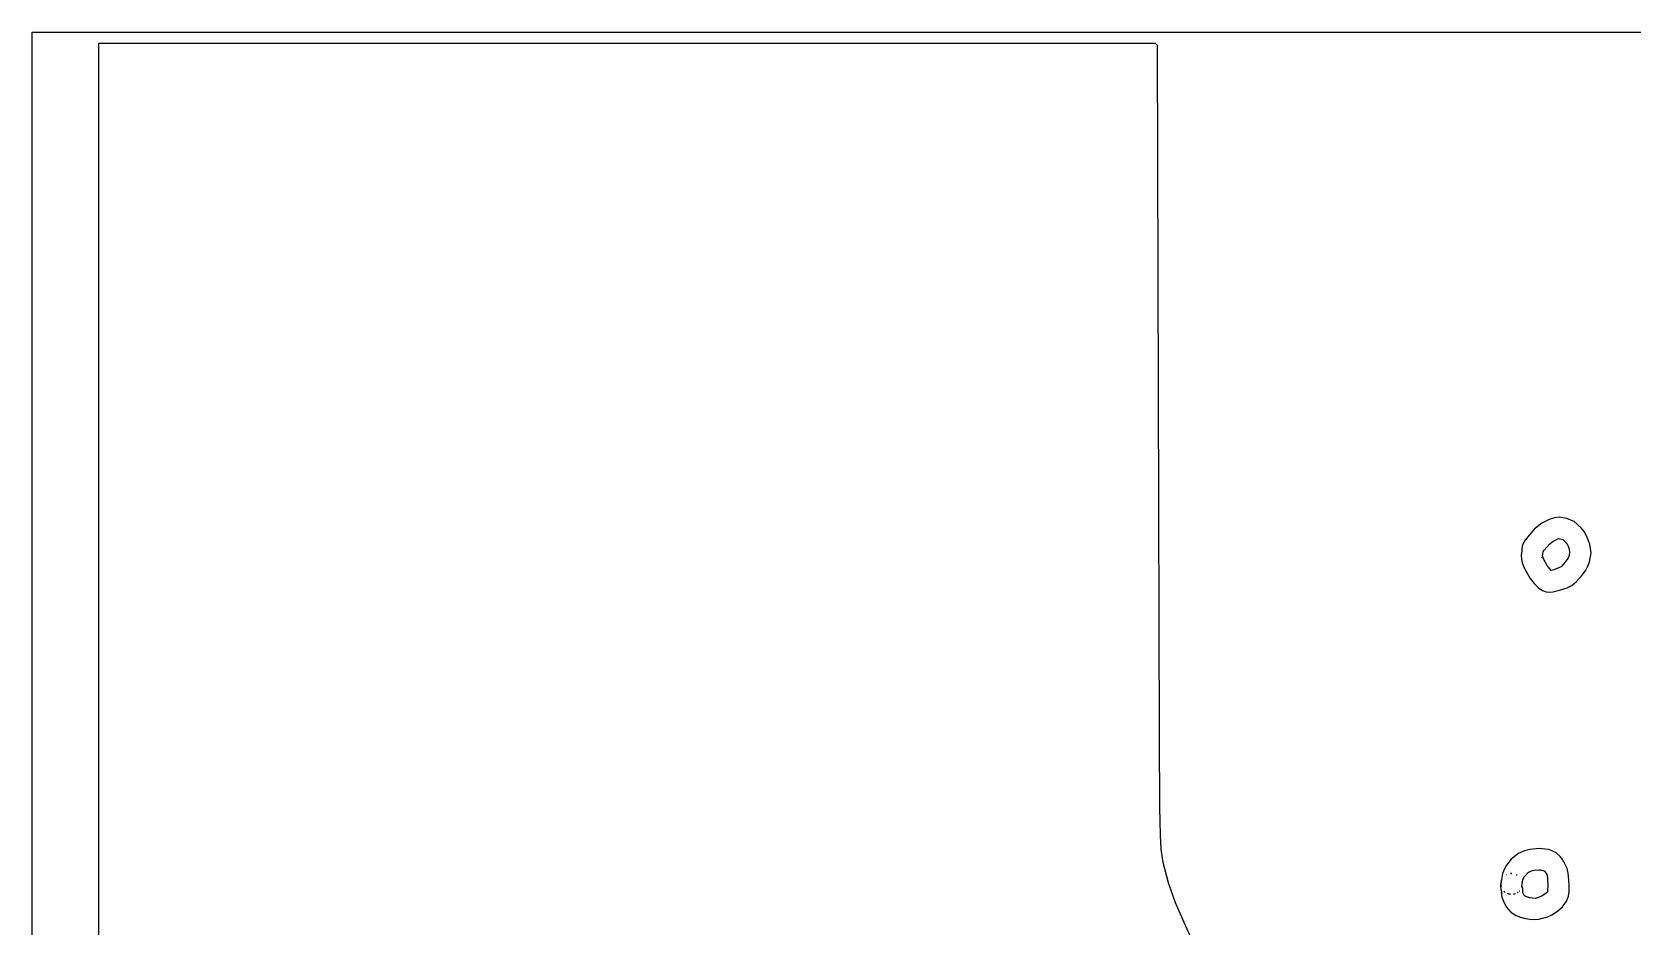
# Model space of a CAD drawing. Extents: x 2 to 598, y 1588 to 7998.
# Drawn here: x 2 to 363.8, y 2969.9 to 3172 of the extents above; entities that cross this region are included whole.
import ezdxf

# ---------------------------------------------------------------- set-up
doc = ezdxf.new("R2010")
doc.units = 0

msp = doc.modelspace()

# ---------------------------------------------------------------- linework, layer by layer
at = {"layer": 'Calque 1'}
for p, q in [((255.86731, 3169.4687), (16.9959, 3169.46)), ((16.9959, 3169.46), (16.9959, 2704.65)), ((256.36289, 3168.9746), (255.86731, 3169.4687)), ((256.82384, 3012.6556), (256.36289, 3168.9746)), ((343.193862, 3061.092013), (341.72606, 3059.9773)), ((344.87264, 3061.9266), (343.193862, 3061.092013)), ((346.015293, 3062.323775), (344.87264, 3061.9266)), ((347.1309, 3062.434), (346.015293, 3062.323775)), ((347.13098, 3062.434), (347.1309, 3062.434)), ((348.852531, 3062.16195), (347.13098, 3062.434)), ((350.28738, 3061.5731), (348.852531, 3062.16195)), ((350.49667, 3061.4501), (350.28738, 3061.5731)), ((352.103136, 3060.054038), (350.49667, 3061.4501)), ((339.533005, 3057.3918), (339.12989, 3056.7432)), ((339.61195, 3057.489469), (339.533005, 3057.3918)), ((339.9226, 3057.9375), (339.58722, 3057.4083)), ((339.58722, 3057.4083), (339.61195, 3057.489469)), ((341.69976, 3059.9523), (339.9226, 3057.9375)), ((341.72606, 3059.9773), (341.69976, 3059.9523)), ((345.76834, 3057.04575), (346.62447, 3057.4669)), ((346.62447, 3057.4669), (346.95572, 3057.6193)), ((346.95572, 3057.6193), (346.98512, 3057.6293)), ((346.98512, 3057.6293), (346.98517, 3057.625)), ((346.98517, 3057.625), (347.95255, 3057.3589)), ((347.95255, 3057.3589), (348.54308, 3056.819288)), ((352.754395, 3059.195923), (352.103136, 3060.054038)), ((353.28616, 3058.24), (352.754395, 3059.195923)), ((354.067179, 3056.348009), (353.28616, 3058.24)), ((338.66585, 3054.8648), (338.49739, 3053.822)), ((338.49739, 3053.822), (338.560811, 3052.880436)), ((338.851757, 3056.183912), (338.64465, 3055.3862)), ((338.64465, 3055.3862), (338.66585, 3054.8648)), ((339.12989, 3056.7432), (338.851757, 3056.183912)), ((343.33578, 3053.6682), (343.5058, 3054.6206)), ((343.57194, 3053.0212), (343.33578, 3053.6682)), ((343.5058, 3054.6206), (343.71044, 3054.9823)), ((343.71044, 3054.9823), (344.98271, 3056.4494)), ((344.98271, 3056.4494), (345.76834, 3057.04575)), ((348.54308, 3056.819288), (348.95766, 3056.1827)), ((348.95766, 3056.1827), (349.10804, 3055.8995)), ((349.10804, 3055.8995), (349.37572, 3055.246863)), ((349.373667, 3053.771338), (349.10804, 3053.1421)), ((349.463577, 3054.5052), (349.373667, 3053.771338)), ((349.37572, 3055.246863), (349.463577, 3054.5052)), ((353.989296, 3052.353466), (354.306, 3054.3477)), ((354.306, 3054.3477), (354.067179, 3056.348009)), ((338.560811, 3052.880436), (338.750796, 3052.100187)), ((338.750796, 3052.100187), (339.23068, 3050.9648)), ((339.23068, 3050.9648), (339.27668, 3050.8698)), ((339.27668, 3050.8698), (340.564355, 3048.620513)), ((343.18184, 3053.3513), (343.21434, 3053.4113)), ((343.18384, 3053.3508), (343.18184, 3053.3513)), ((343.21434, 3053.4118), (343.18384, 3053.3508)), ((343.21434, 3053.4113), (343.21434, 3053.4118)), ((344.416632, 3051.535313), (343.57194, 3053.0212)), ((345.28915, 3050.3939), (344.416632, 3051.535313)), ((345.87361, 3050.5572), (345.28915, 3050.3939)), ((347.56912, 3051.2084), (345.87361, 3050.5572)), ((347.73706, 3051.3722), (347.56912, 3051.2084)), ((349.10804, 3053.1421), (347.73706, 3051.3722)), ((352.252588, 3049.287725), (352.94923, 3050.2715)), ((352.94923, 3050.2715), (353.10374, 3050.4797)), ((353.10374, 3050.4797), (353.618458, 3051.394375)), ((353.618458, 3051.394375), (353.989296, 3052.353466)), ((340.564355, 3048.620513), (341.434472, 3047.478783)), ((341.434472, 3047.478783), (342.52403, 3046.4013)), ((342.52403, 3046.4013), (343.329391, 3045.872291)), ((347.17335, 3045.9343), (348.902423, 3046.4676)), ((348.902423, 3046.4676), (349.97314, 3047.01655)), ((349.97314, 3047.01655), (351.04857, 3047.9099)), ((351.04857, 3047.9099), (352.252588, 3049.287725)), ((343.329391, 3045.872291), (344.200941, 3045.590725)), ((344.200941, 3045.590725), (345.02843, 3045.502847)), ((345.02843, 3045.502847), (345.70161, 3045.5549)), ((345.70161, 3045.5549), (346.87156, 3045.8613)), ((346.87156, 3045.8613), (347.17335, 3045.9343)), ((256.85024, 2996.915), (256.82384, 3012.6556)), ((256.98181, 2990.5094), (256.85024, 2996.915)), ((257.198278, 2987.415781), (256.98181, 2990.5094)), ((257.62383, 2984.4098), (257.198278, 2987.415781)), ((336.274396, 2985.214475), (335.21328, 2983.858)), ((337.70098, 2986.341), (336.274396, 2985.214475)), ((338.01414, 2986.5069), (337.70098, 2986.341)), ((338.24255, 2986.6159), (338.01414, 2986.5069)), ((338.5924, 2986.7772), (338.24255, 2986.6159)), ((339.23267, 2987.0454), (338.5924, 2986.7772)), ((340.49616, 2987.373), (339.23267, 2987.0454)), ((342.57355, 2987.5621), (340.49616, 2987.373)), ((343.24526, 2987.5402), (342.57346, 2987.5692)), ((342.57346, 2987.5692), (342.57355, 2987.5621)), ((344.713685, 2987.330488), (343.24526, 2987.5402)), ((345.559357, 2987.051823), (344.713685, 2987.330488)), ((346.43576, 2986.581), (345.559357, 2987.051823)), ((347.32674, 2985.796188), (346.43576, 2986.581)), ((347.82637, 2985.1145), (347.32674, 2985.796188)), ((348.00104, 2984.8375), (347.82637, 2985.1145)), ((348.17881, 2984.5796), (348.00104, 2984.8375)), ((258.805302, 2979.835642), (257.62383, 2984.4098)), ((334.3322, 2981.9583), (333.99113, 2980.1739)), ((334.721628, 2982.9665), (334.3322, 2981.9583)), ((335.21328, 2983.858), (334.721628, 2982.9665)), ((335.20865, 2981.6829), (335.11925, 2981.6429)), ((335.11925, 2981.6429), (335.14815, 2981.6649)), ((335.14815, 2981.6649), (335.20865, 2981.6829)), ((335.20865, 2981.6829), (335.20865, 2981.6829)), ((336.083, 2981.93), (336.21736, 2981.969)), ((336.37705, 2981.9302), (336.083, 2981.93)), ((336.21736, 2981.969), (336.21789, 2981.9692)), ((336.21789, 2981.9692), (336.37705, 2981.9302)), ((337.58209, 2981.5989), (337.43533, 2981.6669)), ((337.43533, 2981.6669), (337.43539, 2981.6669)), ((337.43539, 2981.6669), (337.53199, 2981.6429)), ((337.53199, 2981.6429), (337.58209, 2981.5989)), ((338.9203, 2980.5726), (339.26653, 2981.3002)), ((339.26653, 2981.3002), (340.15123, 2982.2144)), ((340.15123, 2982.2144), (340.2737, 2982.2724)), ((340.2737, 2982.2724), (340.489528, 2982.371775)), ((340.489528, 2982.371775), (340.52588, 2982.3891)), ((340.52588, 2982.3891), (340.88917, 2982.5462)), ((340.88917, 2982.5462), (341.44986, 2982.6739)), ((341.44986, 2982.6739), (342.50768, 2982.7669)), ((342.50768, 2982.7669), (342.50795, 2982.7593)), ((342.50795, 2982.7593), (342.88932, 2982.7423)), ((342.88932, 2982.7423), (343.71976, 2982.5841)), ((343.71976, 2982.5841), (343.79366, 2982.4921)), ((343.79366, 2982.4921), (343.97969, 2982.1878)), ((343.97969, 2982.1878), (344.163828, 2981.9218)), ((344.163828, 2981.9218), (344.16624, 2981.9315)), ((344.16624, 2981.9315), (344.35745, 2981.5651)), ((344.35745, 2981.5651), (344.45976, 2980.7403)), ((348.91055, 2983.1006), (348.17881, 2984.5796)), ((349.16211, 2982.007713), (348.91055, 2983.1006)), ((349.22629, 2981.3349), (349.16211, 2982.007713)), ((349.34618, 2979.2234), (349.22629, 2981.3349)), ((260.421515, 2975.323163), (258.805302, 2979.835642)), ((333.910668, 2979.605825), (333.88013, 2979.1636)), ((333.88013, 2979.1636), (333.881, 2979.17)), ((333.881, 2979.17), (333.932415, 2978.335588)), ((333.91893, 2979.5331), (333.910668, 2979.605825)), ((333.91779, 2979.221), (333.93379, 2979.3952)), ((333.99269, 2979.0174), (333.91779, 2979.221)), ((333.92793, 2979.6622), (333.91893, 2979.5331)), ((333.93793, 2979.8622), (333.92793, 2979.6622)), ((333.932415, 2978.335588), (334.03603, 2977.8569)), ((333.93379, 2979.3952), (333.99269, 2979.0174)), ((333.93379, 2979.3952), (333.93379, 2979.3952)), ((333.97303, 2980.0508), (333.93793, 2979.8622)), ((333.99113, 2980.1739), (333.97303, 2980.0608)), ((333.97303, 2980.0608), (333.98303, 2980.0878)), ((333.98303, 2980.0878), (333.97303, 2980.0508)), ((334.16479, 2980.6029), (334.03456, 2980.2727)), ((334.03456, 2980.2727), (334.07796, 2980.4241)), ((334.03603, 2977.8569), (334.036, 2977.84)), ((334.036, 2977.84), (334.036, 2977.2317)), ((334.07796, 2980.4241), (334.16476, 2980.6029)), ((334.09296, 2977.6424), (334.12556, 2977.5204)), ((334.09296, 2977.5954), (334.09296, 2977.6424)), ((334.12556, 2977.5204), (334.09296, 2977.5954)), ((334.16476, 2980.6029), (334.16479, 2980.6029)), ((334.87541, 2977.6835), (334.6315, 2977.93)), ((334.6315, 2977.93), (334.63194, 2977.9299)), ((334.63194, 2977.9299), (334.632, 2977.93)), ((334.632, 2977.93), (334.93741, 2977.6545)), ((334.93741, 2977.6545), (334.87541, 2977.6835)), ((337.678, 2977.62), (337.7276, 2977.658)), ((337.67828, 2977.6094), (337.678, 2977.62)), ((337.69118, 2977.6194), (337.67828, 2977.6094)), ((337.72788, 2977.6524), (337.69118, 2977.6194)), ((337.7276, 2977.658), (337.72788, 2977.6524)), ((338.10666, 2977.9849), (338.09666, 2977.9749)), ((338.09666, 2977.9749), (338.10666, 2977.9849)), ((338.10666, 2977.9849), (338.10666, 2977.9849)), ((338.6335, 2978.9556), (338.6568, 2979.0376)), ((338.6505, 2979.0016), (338.6335, 2978.9556)), ((338.6565, 2979.0376), (338.6505, 2979.0016)), ((338.6568, 2979.0376), (338.6565, 2979.0376)), ((338.696, 2979.1), (338.7162, 2979.3651)), ((338.69614, 2979.051), (338.696, 2979.1)), ((338.70614, 2978.996), (338.69614, 2979.051)), ((338.74744, 2978.8849), (338.70614, 2978.996)), ((338.7162, 2979.3651), (338.7291, 2979.4481)), ((338.7291, 2979.4481), (338.9203, 2980.5726)), ((338.85682, 2978.615538), (338.74744, 2978.8849)), ((338.84096, 2977.7098), (338.86216, 2977.8199)), ((338.94844, 2977.4344), (338.84096, 2977.7098)), ((338.86216, 2977.8199), (338.85682, 2978.615538)), ((344.33674, 2977.6819), (343.883723, 2977.248088)), ((344.48816, 2977.8312), (344.33674, 2977.6819)), ((344.477516, 2978.1229), (344.459708, 2977.858875)), ((344.459708, 2977.858875), (344.52176, 2977.9022)), ((344.45976, 2980.7403), (344.54506, 2979.1704)), ((344.54506, 2979.1704), (344.477516, 2978.1229)), ((344.52176, 2977.9022), (344.48816, 2977.8312)), ((349.230299, 2976.853545), (349.383998, 2977.834338)), ((349.383998, 2977.834338), (349.34618, 2979.2234)), ((262.334391, 2970.839277), (260.421515, 2975.323163)), ((334.036, 2977.2317), (334.16829, 2976.5698)), ((334.16829, 2976.5698), (334.49075, 2975.6608)), ((334.49075, 2975.6608), (335.094738, 2974.452525)), ((335.094738, 2974.452525), (336.1599, 2973.2144)), ((335.79, 2977.26), (335.46392, 2977.4124)), ((335.46392, 2977.4124), (335.46393, 2977.4093)), ((335.46393, 2977.4093), (336.07836, 2977.2569)), ((336.07836, 2977.2569), (335.79, 2977.26)), ((336.759, 2977.27), (337.17035, 2977.3868)), ((336.91242, 2977.2645), (336.759, 2977.27)), ((337.17029, 2977.3813), (336.91242, 2977.2645)), ((337.17035, 2977.3868), (337.17029, 2977.3813)), ((339.25902, 2976.8716), (338.94844, 2977.4344)), ((339.92926, 2976.606), (339.25902, 2976.8716)), ((340.4176, 2976.4396), (339.92926, 2976.606)), ((340.586828, 2976.417925), (340.4176, 2976.4396)), ((340.98863, 2976.3556), (340.586828, 2976.417925)), ((341.7338, 2976.3336), (340.98863, 2976.3556)), ((342.60507, 2976.577), (341.7338, 2976.3336)), ((342.792963, 2976.675538), (342.599908, 2976.580523)), ((342.599908, 2976.580523), (342.60507, 2976.577)), ((343.26188, 2976.9042), (342.792963, 2976.675538)), ((343.883723, 2977.248088), (343.26188, 2976.9042)), ((346.702972, 2973.4052), (347.86875, 2974.4397)), ((347.86875, 2974.4397), (348.78859, 2975.7099)), ((348.78859, 2975.7099), (349.230299, 2976.853545)), ((264.40585, 2966.3509), (262.334391, 2970.839277)), ((336.1599, 2973.2144), (337.394105, 2972.437663)), ((337.394105, 2972.437663), (338.32876, 2972.0894)), ((338.32876, 2972.0894), (339.1499, 2971.8192)), ((339.1499, 2971.8192), (340.46042, 2971.5938)), ((340.46042, 2971.5938), (341.385348, 2971.527963)), ((341.385348, 2971.527963), (342.513, 2971.6068)), ((342.513, 2971.6068), (344.47102, 2972.1633)), ((344.47102, 2972.1633), (345.44202, 2972.6362)), ((345.44202, 2972.6362), (346.702972, 2973.4052))]:
    msp.add_line(p, q, dxfattribs=at)
at = {"layer": 'coupe'}
for p, q in [((1.99988, 3172.03), (598, 3172.03)), ((1.99988, 2380.92), (1.99988, 3172.03))]:
    msp.add_line(p, q, dxfattribs=at)

doc.saveas('drawing.dxf')
